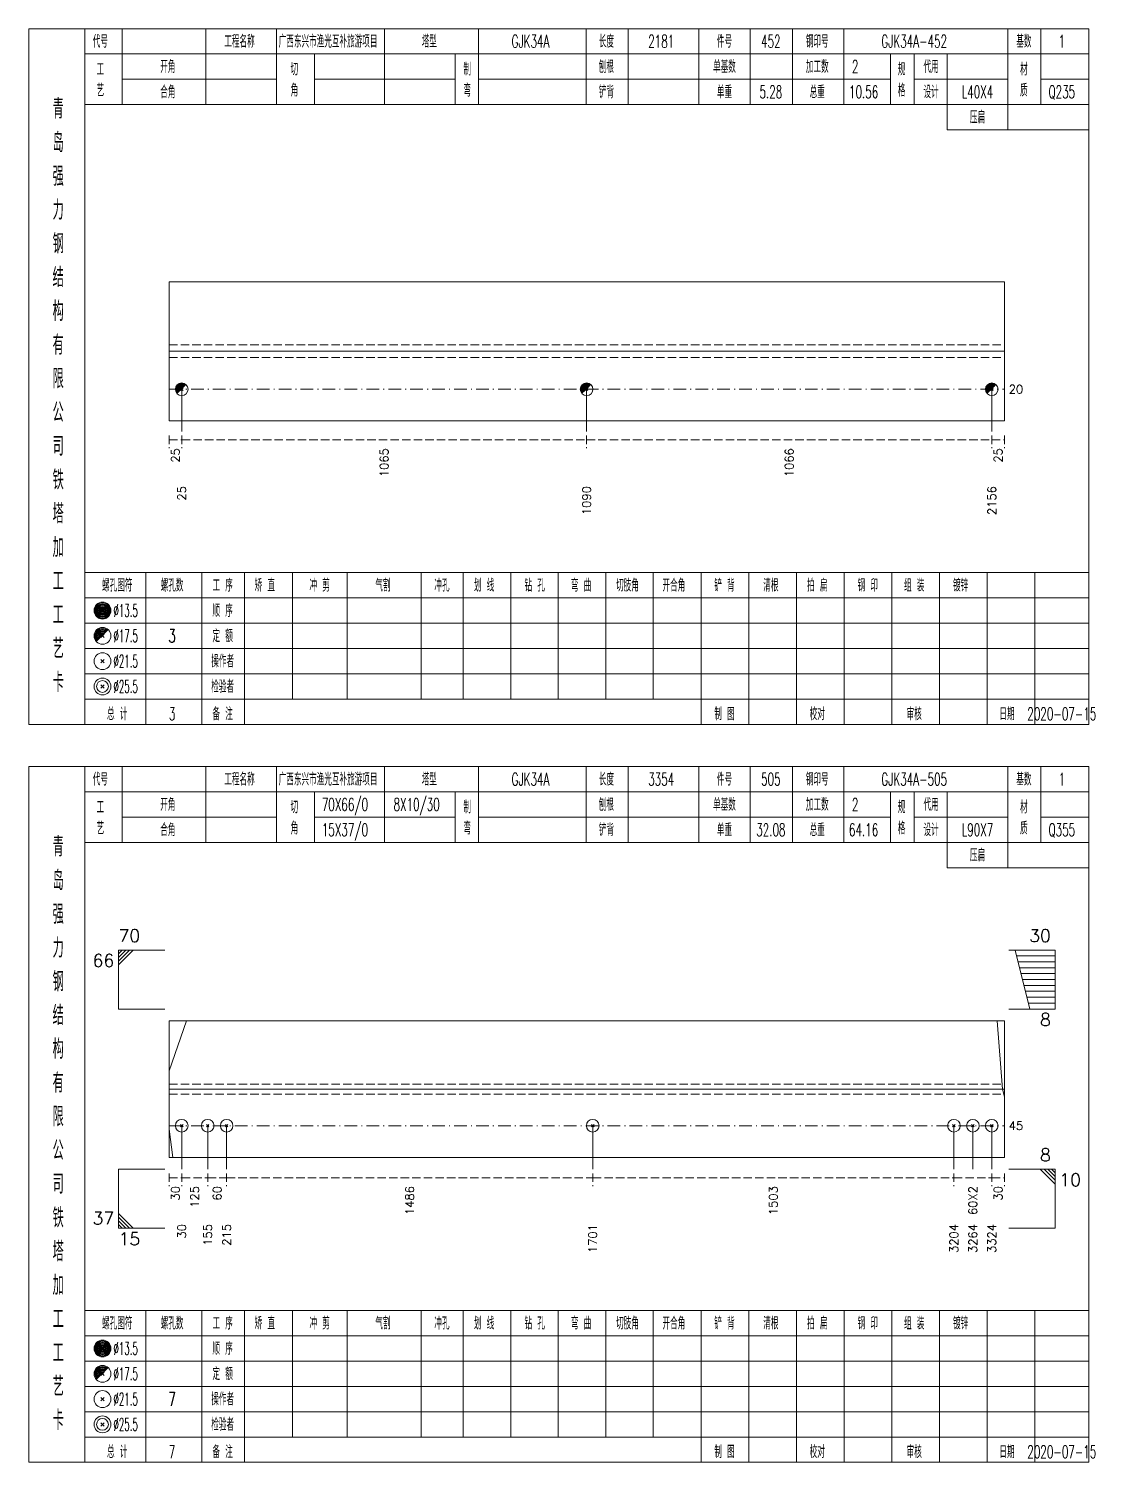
# Model space of a CAD drawing. Extents: x 0 to 2606, y -377 to 6479.
# Drawn here: x 261.4 to 514.3, y 4375 to 4715 of the extents above; entities that cross this region are included whole.
import ezdxf
from ezdxf.enums import TextEntityAlignment as Align

# ---------------------------------------------------------------- set-up
doc = ezdxf.new("R2010")
doc.units = 0
doc.header["$MEASUREMENT"] = 0
doc.linetypes.add('一点画线', pattern=[5.2, 3, -1, 0.2, -1])
doc.linetypes.add('虚线', pattern=[2.75, 2, -0.75])
doc.layers.get('0').update_dxf_attribs({"linetype": 'CONTINUOUS', "lineweight": 25})
doc.layers.add('1', color=7, linetype='CONTINUOUS', lineweight=25)
doc.layers.add('4', color=7, linetype='CONTINUOUS', lineweight=25)
doc.styles.get("Standard").update_dxf_attribs({"font": 'simplex.shx', "width": 0.7, "height": 3, "bigfont": 'gbhzfs.shx'})

msp = doc.modelspace()

# ---------------------------------------------------------------- linework, layer by layer
at = {"color": 7, "linetype": 'Continuous', "lineweight": 18}
for p, q in [((294.7, 4655), (294.7, 4622)), ((294.7, 4655), (492.8, 4655)), ((492.8, 4655), (492.8, 4622)), ((294.7, 4638.5), (492.8, 4638.5)), ((294.7, 4479.67), (294.7, 4447.33)), ((294.7, 4479.67), (492.8, 4479.67)), ((492.8, 4479.67), (492.8, 4447.33)), ((294.7, 4463.5), (492.8, 4463.5))]:
    msp.add_line(p, q, dxfattribs=at)
at = {"color": 1, "linetype": '虚线', "lineweight": 18}
for p, q in [((294.7, 4640), (492.8, 4640)), ((294.7, 4637), (492.8, 4637)), ((294.7, 4464.67), (492.8, 4464.67)), ((294.7, 4462.33), (492.8, 4462.33))]:
    msp.add_line(p, q, dxfattribs=at)
at = {"color": 3, "linetype": '一点画线', "lineweight": 13}
for p, q in [((294.7, 4629.5), (492.8, 4629.5)), ((294.7, 4454.83), (492.8, 4454.83))]:
    msp.add_line(p, q, dxfattribs=at)
at = {"color": 7, "linetype": 'Continuous', "lineweight": 13}
for p, q in [((297.7, 4629.5), (297.7, 4619.5)), ((393.7, 4629.5), (393.7, 4619.5)), ((489.8, 4629.5), (489.8, 4619.5)), ((282.7, 4496.5), (293.7, 4496.5)), ((282.7, 4482.5), (282.7, 4496.5)), ((283.57, 4496.5), (282.7, 4495.62)), ((284.45, 4496.5), (282.7, 4494.75)), ((285.32, 4496.5), (282.7, 4493.88)), ((286.2, 4496.5), (282.7, 4493)), ((504.8, 4496.5), (493.8, 4496.5)), ((498.8, 4482.5), (495.3, 4496.5)), ((504.8, 4495.1), (495.65, 4495.1)), ((504.8, 4482.5), (504.8, 4496.5)), ((504.8, 4493.7), (496, 4493.7)), ((504.8, 4492.3), (496.35, 4492.3)), ((504.8, 4490.9), (496.7, 4490.9)), ((504.8, 4489.5), (497.05, 4489.5)), ((504.8, 4488.1), (497.4, 4488.1)), ((504.8, 4486.7), (497.75, 4486.7)), ((504.8, 4485.3), (498.1, 4485.3)), ((282.7, 4482.5), (293.7, 4482.5)), ((504.8, 4482.5), (493.8, 4482.5)), ((504.8, 4483.9), (498.45, 4483.9)), ((294.7, 4467.81), (298.83, 4479.67)), ((492.33, 4463.5), (491.03, 4479.67)), ((492.8, 4461.7), (492.33, 4463.5)), ((297.7, 4454.83), (297.7, 4444.5)), ((303.85, 4454.83), (303.85, 4444.5)), ((308.35, 4454.83), (308.35, 4444.5)), ((395.17, 4454.83), (395.17, 4444.5)), ((480.8, 4454.83), (480.8, 4444.5)), ((485.3, 4454.83), (485.3, 4444.5)), ((489.8, 4454.83), (489.8, 4444.5)), ((294.7, 4453.98), (295.59, 4447.33)), ((282.7, 4444.5), (293.7, 4444.5)), ((282.7, 4444.5), (282.7, 4430.5)), ((504.8, 4444.5), (493.8, 4444.5)), ((501.3, 4444.5), (504.8, 4441)), ((502.18, 4444.5), (504.8, 4441.88)), ((503.05, 4444.5), (504.8, 4442.75)), ((503.93, 4444.5), (504.8, 4443.62)), ((504.8, 4444.5), (504.8, 4430.5)), ((286.2, 4430.5), (282.7, 4434)), ((285.32, 4430.5), (282.7, 4433.12)), ((284.45, 4430.5), (282.7, 4432.25)), ((283.57, 4430.5), (282.7, 4431.38)), ((282.7, 4430.5), (293.7, 4430.5)), ((504.8, 4430.5), (493.8, 4430.5))]:
    msp.add_line(p, q, dxfattribs=at)
at = {"color": 8, "linetype": '虚线', "lineweight": 9}
for p, q in [((294.7, 4618.5), (294.7, 4615.5)), ((294.7, 4617.5), (297.7, 4617.5)), ((297.7, 4618.5), (297.7, 4615.5)), ((297.7, 4618.5), (297.7, 4615.5)), ((297.7, 4617.5), (393.7, 4617.5)), ((393.7, 4618.5), (393.7, 4615.5)), ((393.7, 4618.5), (393.7, 4615.5)), ((393.7, 4617.5), (489.8, 4617.5)), ((489.8, 4618.5), (489.8, 4615.5)), ((489.8, 4618.5), (489.8, 4615.5)), ((489.8, 4617.5), (492.8, 4617.5)), ((492.8, 4618.5), (492.8, 4615.5)), ((294.7, 4443.5), (294.7, 4440.5)), ((294.7, 4442.5), (297.7, 4442.5)), ((297.7, 4443.5), (297.7, 4440.5)), ((297.7, 4443.5), (297.7, 4440.5)), ((297.7, 4442.5), (303.85, 4442.5)), ((303.85, 4443.5), (303.85, 4440.5)), ((303.85, 4443.5), (303.85, 4440.5)), ((303.85, 4442.5), (308.35, 4442.5)), ((308.35, 4443.5), (308.35, 4440.5)), ((308.35, 4443.5), (308.35, 4440.5)), ((308.35, 4442.5), (395.17, 4442.5)), ((395.17, 4443.5), (395.17, 4440.5)), ((395.17, 4443.5), (395.17, 4440.5)), ((395.17, 4442.5), (480.8, 4442.5)), ((480.8, 4443.5), (480.8, 4440.5)), ((480.8, 4443.5), (480.8, 4440.5)), ((480.8, 4442.5), (489.8, 4442.5)), ((489.8, 4443.5), (489.8, 4440.5)), ((489.8, 4443.5), (489.8, 4440.5)), ((489.8, 4442.5), (492.8, 4442.5)), ((492.8, 4443.5), (492.8, 4440.5))]:
    msp.add_line(p, q, dxfattribs=at)
at = {"layer": '1', "color": 7, "linetype": 'Continuous', "lineweight": 0}
for p, q in [((297.4, 4629.2), (298, 4629.8)), ((297.4, 4629.8), (298, 4629.2)), ((393.4, 4629.2), (394, 4629.8)), ((393.4, 4629.8), (394, 4629.2)), ((489.5, 4629.2), (490.1, 4629.8)), ((489.5, 4629.8), (490.1, 4629.2))]:
    msp.add_line(p, q, dxfattribs=at)
at = {"layer": '1', "color": 7, "linetype": 'Continuous', "lineweight": 18}
for p, q in [((294.7, 4622), (492.8, 4622)), ((294.7, 4447.33), (492.8, 4447.33))]:
    msp.add_line(p, q, dxfattribs=at)
at = {"layer": '1', "color": 7, "linetype": 'Continuous', "lineweight": 13}
for p, q in [((297.4, 4454.53), (298, 4455.13)), ((298, 4454.53), (297.4, 4455.13)), ((303.55, 4454.53), (304.15, 4455.13)), ((304.15, 4454.53), (303.55, 4455.13)), ((308.05, 4454.53), (308.65, 4455.13)), ((308.65, 4454.53), (308.05, 4455.13)), ((394.87, 4454.53), (395.47, 4455.13)), ((395.47, 4454.53), (394.87, 4455.13)), ((480.5, 4454.53), (481.1, 4455.13)), ((481.1, 4454.53), (480.5, 4455.13)), ((485, 4454.53), (485.6, 4455.13)), ((485.6, 4454.53), (485, 4455.13)), ((489.5, 4454.53), (490.1, 4455.13)), ((490.1, 4454.53), (489.5, 4455.13))]:
    msp.add_line(p, q, dxfattribs=at)
for centre in [(297.7, 4629.5), (393.7, 4629.5), (489.8, 4629.5), (297.7, 4454.83), (303.85, 4454.83), (308.35, 4454.83), (395.17, 4454.83), (480.8, 4454.83), (485.3, 4454.83), (489.8, 4454.83)]:
    msp.add_circle(centre, 1.5, dxfattribs=at)
for centre, radius in [((297.7, 4629.5), 1.35), ((393.7, 4629.5), 1.35), ((489.8, 4629.5), 1.35), ((297.7, 4629.5), 1.2), ((297.7, 4629.5), 1.05), ((297.7, 4629.5), 0.9), ((297.7, 4629.5), 0.75), ((297.7, 4629.5), 0.6), ((297.7, 4629.5), 0.45), ((297.7, 4629.5), 0.3), ((297.7, 4629.5), 0.15), ((393.7, 4629.5), 1.2), ((393.7, 4629.5), 1.05), ((393.7, 4629.5), 0.9), ((393.7, 4629.5), 0.75), ((393.7, 4629.5), 0.6), ((393.7, 4629.5), 0.45), ((393.7, 4629.5), 0.3), ((393.7, 4629.5), 0.15), ((489.8, 4629.5), 1.2), ((489.8, 4629.5), 1.05), ((489.8, 4629.5), 0.9), ((489.8, 4629.5), 0.75), ((489.8, 4629.5), 0.6), ((489.8, 4629.5), 0.45), ((489.8, 4629.5), 0.3), ((489.8, 4629.5), 0.15)]:
    msp.add_arc(centre, radius, 45, 225, dxfattribs=at)
at = {"layer": '4', "color": 1, "linetype": 'Continuous', "lineweight": 18}
for p, q in [((274.7, 4550), (274.7, 4715)), ((283.6, 4697), (283.6, 4715)), ((303.4, 4697), (303.4, 4715)), ((320.2, 4697), (320.2, 4715)), ((345.8, 4697), (345.8, 4715)), ((368.1, 4697), (368.1, 4715)), ((393.6, 4697), (393.6, 4715)), ((403.6, 4697), (403.6, 4715)), ((420.3, 4697), (420.3, 4715)), ((432.5, 4697), (432.5, 4715)), ((442.5, 4697), (442.5, 4715)), ((454.7, 4697), (454.7, 4715)), ((493.6, 4691), (493.6, 4715)), ((501.4, 4697), (501.4, 4715)), ((274.7, 4709), (512.8, 4709)), ((329.2, 4697), (329.2, 4709)), ((362.5, 4697), (362.5, 4709)), ((465.8, 4697), (465.8, 4709)), ((471.4, 4697), (471.4, 4709)), ((479.2, 4691), (479.2, 4709)), ((283.6, 4703), (320.2, 4703)), ((329.2, 4703), (362.5, 4703)), ((368.1, 4703), (465.8, 4703)), ((471.4, 4703), (493.6, 4703)), ((501.4, 4703), (512.8, 4703)), ((274.7, 4697), (512.8, 4697)), ((479.2, 4691), (512.8, 4691)), ((274.7, 4586), (512.8, 4586)), ((289.2, 4550), (289.2, 4586)), ((302.5, 4550), (302.5, 4586)), ((312.6, 4550), (312.6, 4586)), ((324, 4556), (324, 4586)), ((336.9, 4556), (336.9, 4586)), ((354.5, 4556), (354.5, 4586)), ((364.4, 4556), (364.4, 4586)), ((375.7, 4556), (375.7, 4586)), ((387, 4556), (387, 4586)), ((398.3, 4556), (398.3, 4586)), ((409.5, 4556), (409.5, 4586)), ((420.9, 4556), (420.9, 4586)), ((432.2, 4556), (432.2, 4586)), ((443.5, 4556), (443.5, 4586)), ((454.8, 4556), (454.8, 4586)), ((466.1, 4556), (466.1, 4586)), ((477.4, 4556), (477.4, 4586)), ((488.7, 4556), (488.7, 4586)), ((500, 4556), (500, 4586)), ((274.7, 4580), (512.8, 4580)), ((274.7, 4574), (512.8, 4574)), ((274.7, 4568), (512.8, 4568)), ((274.7, 4562), (512.8, 4562)), ((274.7, 4556), (512.8, 4556)), ((420.9, 4550), (420.9, 4556)), ((432.2, 4550), (432.2, 4556)), ((443.5, 4550), (443.5, 4556)), ((454.8, 4550), (454.8, 4556)), ((466.1, 4550), (466.1, 4556)), ((477.4, 4550), (477.4, 4556)), ((488.7, 4550), (488.7, 4556)), ((500, 4550), (500, 4556)), ((274.7, 4375), (274.7, 4540)), ((283.6, 4522), (283.6, 4540)), ((303.4, 4522), (303.4, 4540)), ((320.2, 4522), (320.2, 4540)), ((345.8, 4522), (345.8, 4540)), ((368.1, 4522), (368.1, 4540)), ((393.6, 4522), (393.6, 4540)), ((403.6, 4522), (403.6, 4540)), ((420.3, 4522), (420.3, 4540)), ((432.5, 4522), (432.5, 4540)), ((442.5, 4522), (442.5, 4540)), ((454.7, 4522), (454.7, 4540)), ((493.6, 4516), (493.6, 4540)), ((501.4, 4522), (501.4, 4540)), ((274.7, 4534), (512.8, 4534)), ((329.2, 4522), (329.2, 4534)), ((362.5, 4522), (362.5, 4534)), ((465.8, 4522), (465.8, 4534)), ((471.4, 4522), (471.4, 4534)), ((479.2, 4516), (479.2, 4534)), ((283.6, 4528), (320.2, 4528)), ((329.2, 4528), (362.5, 4528)), ((368.1, 4528), (465.8, 4528)), ((471.4, 4528), (493.6, 4528)), ((501.4, 4528), (512.8, 4528)), ((274.7, 4522), (512.8, 4522)), ((479.2, 4516), (512.8, 4516)), ((274.7, 4411), (512.8, 4411)), ((289.2, 4375), (289.2, 4411)), ((302.5, 4375), (302.5, 4411)), ((312.6, 4375), (312.6, 4411)), ((324, 4381), (324, 4411)), ((336.9, 4381), (336.9, 4411)), ((354.5, 4381), (354.5, 4411)), ((364.4, 4381), (364.4, 4411)), ((375.7, 4381), (375.7, 4411)), ((387, 4381), (387, 4411)), ((398.3, 4381), (398.3, 4411)), ((409.5, 4381), (409.5, 4411)), ((420.9, 4381), (420.9, 4411)), ((432.2, 4381), (432.2, 4411)), ((443.5, 4381), (443.5, 4411)), ((454.8, 4381), (454.8, 4411)), ((466.1, 4381), (466.1, 4411)), ((477.4, 4381), (477.4, 4411)), ((488.7, 4381), (488.7, 4411)), ((500, 4381), (500, 4411)), ((274.7, 4405), (512.8, 4405)), ((274.7, 4399), (512.8, 4399)), ((274.7, 4393), (512.8, 4393)), ((274.7, 4387), (512.8, 4387)), ((274.7, 4381), (512.8, 4381)), ((420.9, 4375), (420.9, 4381)), ((432.2, 4375), (432.2, 4381)), ((443.5, 4375), (443.5, 4381)), ((454.8, 4375), (454.8, 4381)), ((466.1, 4375), (466.1, 4381)), ((477.4, 4375), (477.4, 4381)), ((488.7, 4375), (488.7, 4381)), ((500, 4375), (500, 4381))]:
    msp.add_line(p, q, dxfattribs=at)
at = {"layer": '4', "color": 7, "linetype": 'Continuous', "lineweight": 13}
for p, q in [((278.7, 4576.8), (279.1, 4577.2)), ((279.1, 4576.8), (278.7, 4577.2)), ((278.5, 4564.6), (279.3, 4565.4)), ((279.3, 4564.6), (278.5, 4565.4)), ((278.5, 4558.6), (279.3, 4559.4)), ((279.3, 4558.6), (278.5, 4559.4)), ((278.7, 4401.8), (279.1, 4402.2)), ((279.1, 4401.8), (278.7, 4402.2)), ((278.5, 4389.6), (279.3, 4390.4)), ((279.3, 4389.6), (278.5, 4390.4)), ((278.5, 4383.6), (279.3, 4384.4)), ((279.3, 4383.6), (278.5, 4384.4))]:
    msp.add_line(p, q, dxfattribs=at)
at = {"layer": '4', "color": 7, "linetype": 'Continuous', "lineweight": 0}
for p, q in [((278.5, 4570.6), (279.3, 4571.4)), ((278.5, 4571.4), (279.3, 4570.6)), ((278.5, 4395.6), (279.3, 4396.4)), ((278.5, 4396.4), (279.3, 4395.6))]:
    msp.add_line(p, q, dxfattribs=at)
at = {"layer": '4', "color": 1, "linetype": 'Continuous', "lineweight": 18}
for points in [[(261.4, 4715), (261.4, 4550), (512.8, 4550), (512.8, 4715)], [(261.4, 4540), (261.4, 4375), (512.8, 4375), (512.8, 4540)]]:
    msp.add_lwpolyline(points, close=True, dxfattribs=at)
at = {"layer": '4', "color": 7, "linetype": 'Continuous', "lineweight": 13}
for centre, radius in [((278.9, 4577), 2), ((278.9, 4577), 1.8), ((278.9, 4577), 1.6), ((278.9, 4577), 1.4), ((278.9, 4577), 1.2), ((278.9, 4577), 1), ((278.9, 4577), 0.8), ((278.9, 4577), 0.6), ((278.9, 4577), 0.4), ((278.9, 4577), 0.2), ((278.9, 4571), 2), ((278.9, 4565), 2), ((278.9, 4559), 2), ((278.9, 4559), 1.4), ((278.9, 4402), 2), ((278.9, 4402), 1.8), ((278.9, 4402), 1.6), ((278.9, 4402), 1.4), ((278.9, 4402), 1.2), ((278.9, 4402), 1), ((278.9, 4402), 0.8), ((278.9, 4402), 0.6), ((278.9, 4402), 0.4), ((278.9, 4402), 0.2), ((278.9, 4396), 2), ((278.9, 4390), 2), ((278.9, 4384), 2), ((278.9, 4384), 1.4)]:
    msp.add_circle(centre, radius, dxfattribs=at)
for centre, radius in [((278.9, 4571), 1.8), ((278.9, 4571), 1.6), ((278.9, 4571), 1.4), ((278.9, 4571), 1.2), ((278.9, 4571), 1), ((278.9, 4571), 0.8), ((278.9, 4571), 0.6), ((278.9, 4571), 0.4), ((278.9, 4571), 0.2), ((278.9, 4396), 1.8), ((278.9, 4396), 1.6), ((278.9, 4396), 1.4), ((278.9, 4396), 1.2), ((278.9, 4396), 1), ((278.9, 4396), 0.8), ((278.9, 4396), 0.6), ((278.9, 4396), 0.4), ((278.9, 4396), 0.2)]:
    msp.add_arc(centre, radius, 45, 225, dxfattribs=at)

# ---------------------------------------------------------------- texts
at = {"color": 7, "linetype": 'Continuous', "lineweight": 13}
for s, p in [('20', (493.8, 4629.5)), ('45', (493.8, 4454.83))]:
    msp.add_text(s, height=2, dxfattribs=at).set_placement(p, align=Align.MIDDLE_LEFT)
at = {"color": 8, "linetype": 'Continuous', "lineweight": 9}
for s, p in [('25', (296.2, 4615.5)), ('1065', (345.7, 4615.5)), ('1066', (441.75, 4615.5)), ('25', (491.3, 4615.5)), ('30', (296.2, 4440.5)), ('125', (300.78, 4440.5)), ('60', (306.1, 4440.5)), ('1486', (351.76, 4440.5)), ('1503', (437.98, 4440.5)), ('60X2', (485.3, 4440.5)), ('30', (491.3, 4440.5))]:
    msp.add_text(s, height=2, rotation=90, dxfattribs=at).set_placement(p, align=Align.MIDDLE_RIGHT)
at = {"color": 7, "linetype": 'Continuous', "lineweight": 13}
msp.add_text('70', height=3, dxfattribs=at).set_placement((282.7, 4497.5), align=Align.BOTTOM_LEFT)
for s, p in [('30', (503.8, 4497.5)), ('8', (503.8, 4445.5)), ('37', (281.7, 4430.5))]:
    msp.add_text(s, height=3, dxfattribs=at).set_placement(p, align=Align.BOTTOM_RIGHT)
for s, p in [('66', (281.7, 4495.5)), ('8', (503.8, 4481.5))]:
    msp.add_text(s, height=3, dxfattribs=at).set_placement(p, align=Align.TOP_RIGHT)
for s, p in [('10', (505.8, 4443.5)), ('15', (282.7, 4429.5))]:
    msp.add_text(s, height=3, dxfattribs=at).set_placement(p, align=Align.TOP_LEFT)
at = {"layer": '1', "color": 7, "linetype": 'Continuous', "lineweight": 13}
for s, p in [('25', (297.7, 4606.5)), ('1090', (393.7, 4606.5)), ('2156', (489.8, 4606.5)), ('30', (297.7, 4431.5)), ('155', (303.85, 4431.5)), ('215', (308.35, 4431.5)), ('1701', (395.17, 4431.5)), ('3204', (480.8, 4431.5)), ('3264', (485.3, 4431.5)), ('3324', (489.8, 4431.5))]:
    msp.add_text(s, height=2, rotation=90, dxfattribs=at).set_placement(p, align=Align.MIDDLE_RIGHT)
at = {"layer": '4', "color": 1, "linetype": 'Continuous', "lineweight": 13}
for s, height, width, p in [('代号', 3, 0.6, (278.4, 4712)), ('工程名称', 3, 0.6, (311.4, 4712)), ('广西东兴市渔光互补旅游项目', 3, 0.6, (332.4, 4712)), ('塔型', 3, 0.6, (356.4, 4712)), ('GJK34A', 3, 0.6, (380.4, 4712)), ('长度', 3, 0.6, (398.4, 4712)), ('2181', 3, 0.6, (411.4, 4712)), ('件号', 3, 0.6, (426.4, 4712)), ('452', 3, 0.6, (437.4, 4712)), ('钢印号', 3, 0.6, (448.4, 4712)), ('GJK34A-452', 3, 0.6, (471.4, 4712)), ('基数', 3, 0.6, (497.4, 4712)), ('1', 3, 0.6, (506.4, 4712)), ('工', 3, 0.6, (278.4, 4705.4)), ('开角', 3, 0.6, (294.4, 4706)), ('切', 3, 0.6, (324.4, 4705.4)), ('制', 3, 0.6, (365.4, 4705.4)), ('刨根', 3, 0.6, (398.4, 4706)), ('单基数', 3, 0.6, (426.4, 4706)), ('加工数', 3, 0.6, (448.4, 4706)), ('2', 3, 0.6, (457.4, 4706)), ('规', 3, 0.6, (468.4, 4705.4)), ('代用', 3, 0.6, (475.4, 4706)), ('材', 3, 0.6, (497.4, 4705.4)), ('艺', 3, 0.6, (278.4, 4700.4)), ('角', 3, 0.6, (324.4, 4700.4)), ('弯', 3, 0.6, (365.4, 4700.4)), ('格', 3, 0.6, (468.4, 4700.4)), ('合角', 3, 0.6, (294.4, 4700)), ('铲背', 3, 0.6, (398.4, 4700)), ('单重', 3, 0.6, (426.4, 4700)), ('5.28', 3, 0.6, (437.4, 4700)), ('总重', 3, 0.6, (448.4, 4700)), ('10.56', 3, 0.6, (459.4, 4700)), ('设计', 3, 0.6, (475.4, 4700)), ('L40X4', 3, 0.6, (486.4, 4700)), ('质', 3, 0.6, (497.4, 4700.4)), ('Q235', 3, 0.6, (506.4, 4700)), ('青', 4.6, 0.8, (268.4, 4696)), ('压扁', 3, 0.6, (486.4, 4694)), ('岛', 4.6, 0.8, (268.4, 4688)), ('强', 4.6, 0.8, (268.4, 4680)), ('力', 4.6, 0.8, (268.4, 4672)), ('钢', 4.6, 0.8, (268.4, 4664)), ('结', 4.6, 0.8, (268.4, 4656)), ('构', 4.6, 0.8, (268.4, 4648)), ('有', 4.6, 0.8, (268.4, 4640)), ('限', 4.6, 0.8, (268.4, 4632)), ('公', 4.6, 0.8, (268.4, 4624)), ('司', 4.6, 0.8, (268.4, 4616)), ('铁', 4.6, 0.8, (268.4, 4608)), ('塔', 4.6, 0.8, (268.4, 4600)), ('加', 4.6, 0.8, (268.4, 4592)), ('工', 4.6, 0.8, (268.4, 4584)), ('螺孔图符', 3, 0.6, (282.4, 4583)), ('螺孔数', 3, 0.6, (295.4, 4583)), ('工 序', 3, 0.6, (307.4, 4583)), ('矫 直', 3, 0.6, (317.4, 4583)), ('冲 剪', 3, 0.6, (330.4, 4583)), ('气割', 3, 0.6, (345.4, 4583)), ('冲孔', 3, 0.6, (359.4, 4583)), ('划 线', 3, 0.6, (369.4, 4583)), ('钻 孔', 3, 0.6, (381.4, 4583)), ('弯 曲', 3, 0.6, (392.4, 4583)), ('切肢角', 3, 0.6, (403.4, 4583)), ('开合角', 3, 0.6, (414.4, 4583)), ('铲 背', 3, 0.6, (426.4, 4583)), ('清根', 3, 0.6, (437.4, 4583)), ('拍 扁', 3, 0.6, (448.4, 4583)), ('钢 印', 3, 0.6, (460.4, 4583)), ('组 装', 3, 0.6, (471.4, 4583)), ('镀锌', 3, 0.6, (482.4, 4583)), ('工', 4.6, 0.8, (268.4, 4576)), ('%%C13.5', 3, 0.5, (284.4, 4577)), ('顺 序', 3, 0.6, (307.4, 4577)), ('艺', 4.6, 0.8, (268.4, 4568)), ('%%C17.5', 3, 0.5, (284.4, 4571)), ('3', 3.2, 0.6, (295.4, 4571)), ('定 额', 3, 0.6, (307.4, 4571)), ('%%C21.5', 3, 0.5, (284.4, 4565)), ('操作者', 3, 0.6, (307.4, 4565)), ('卡', 4.6, 0.8, (268.4, 4560)), ('%%C25.5', 3, 0.5, (284.4, 4559)), ('检验者', 3, 0.6, (307.4, 4559)), ('总 计', 3, 0.6, (282.4, 4552.5)), ('3', 3, 0.6, (295.4, 4552.5)), ('备 注', 3, 0.6, (307.4, 4552.5)), ('制 图', 3, 0.6, (426.4, 4552.5)), ('校对', 3, 0.6, (448.4, 4552.5)), ('审核', 3, 0.6, (471.4, 4552.5)), ('日期', 3, 0.6, (493.4, 4552.5)), ('2020-07-15', 3, 0.6, (506.4, 4552.5)), ('代号', 3, 0.6, (278.4, 4537)), ('工程名称', 3, 0.6, (311.4, 4537)), ('广西东兴市渔光互补旅游项目', 3, 0.6, (332.4, 4537)), ('塔型', 3, 0.6, (356.4, 4537)), ('GJK34A', 3, 0.6, (380.4, 4537)), ('长度', 3, 0.6, (398.4, 4537)), ('3354', 3, 0.6, (411.4, 4537)), ('件号', 3, 0.6, (426.4, 4537)), ('505', 3, 0.6, (437.4, 4537)), ('钢印号', 3, 0.6, (448.4, 4537)), ('GJK34A-505', 3, 0.6, (471.4, 4537)), ('基数', 3, 0.6, (497.4, 4537)), ('1', 3, 0.6, (506.4, 4537)), ('开角', 3, 0.6, (294.4, 4531)), ('70X66/0', 3, 0.6, (336.4, 4531)), ('8X10/30', 3, 0.6, (353.4, 4531)), ('刨根', 3, 0.6, (398.4, 4531)), ('单基数', 3, 0.6, (426.4, 4531)), ('加工数', 3, 0.6, (448.4, 4531)), ('2', 3, 0.6, (457.4, 4531)), ('代用', 3, 0.6, (475.4, 4531)), ('材', 3, 0.6, (497.4, 4530.4)), ('工', 3, 0.6, (278.4, 4530.4)), ('切', 3, 0.6, (324.4, 4530.4)), ('制', 3, 0.6, (365.4, 4530.4)), ('规', 3, 0.6, (468.4, 4530.4)), ('艺', 3, 0.6, (278.4, 4525.4)), ('合角', 3, 0.6, (294.4, 4525)), ('角', 3, 0.6, (324.4, 4525.4)), ('15X37/0', 3, 0.6, (336.4, 4525)), ('弯', 3, 0.6, (365.4, 4525.4)), ('铲背', 3, 0.6, (398.4, 4525)), ('单重', 3, 0.6, (426.4, 4525)), ('32.08', 3, 0.6, (437.4, 4525)), ('总重', 3, 0.6, (448.4, 4525)), ('64.16', 3, 0.6, (459.4, 4525)), ('格', 3, 0.6, (468.4, 4525.4)), ('设计', 3, 0.6, (475.4, 4525)), ('L90X7', 3, 0.6, (486.4, 4525)), ('质', 3, 0.6, (497.4, 4525.4)), ('Q355', 3, 0.6, (506.4, 4525)), ('青', 4.6, 0.8, (268.4, 4521)), ('压扁', 3, 0.6, (486.4, 4519)), ('岛', 4.6, 0.8, (268.4, 4513)), ('强', 4.6, 0.8, (268.4, 4505)), ('力', 4.6, 0.8, (268.4, 4497)), ('钢', 4.6, 0.8, (268.4, 4489)), ('结', 4.6, 0.8, (268.4, 4481)), ('构', 4.6, 0.8, (268.4, 4473)), ('有', 4.6, 0.8, (268.4, 4465)), ('限', 4.6, 0.8, (268.4, 4457)), ('公', 4.6, 0.8, (268.4, 4449)), ('司', 4.6, 0.8, (268.4, 4441)), ('铁', 4.6, 0.8, (268.4, 4433)), ('塔', 4.6, 0.8, (268.4, 4425)), ('加', 4.6, 0.8, (268.4, 4417)), ('工', 4.6, 0.8, (268.4, 4409)), ('螺孔图符', 3, 0.6, (282.4, 4408)), ('螺孔数', 3, 0.6, (295.4, 4408)), ('工 序', 3, 0.6, (307.4, 4408)), ('矫 直', 3, 0.6, (317.4, 4408)), ('冲 剪', 3, 0.6, (330.4, 4408)), ('气割', 3, 0.6, (345.4, 4408)), ('冲孔', 3, 0.6, (359.4, 4408)), ('划 线', 3, 0.6, (369.4, 4408)), ('钻 孔', 3, 0.6, (381.4, 4408)), ('弯 曲', 3, 0.6, (392.4, 4408)), ('切肢角', 3, 0.6, (403.4, 4408)), ('开合角', 3, 0.6, (414.4, 4408)), ('铲 背', 3, 0.6, (426.4, 4408)), ('清根', 3, 0.6, (437.4, 4408)), ('拍 扁', 3, 0.6, (448.4, 4408)), ('钢 印', 3, 0.6, (460.4, 4408)), ('组 装', 3, 0.6, (471.4, 4408)), ('镀锌', 3, 0.6, (482.4, 4408)), ('工', 4.6, 0.8, (268.4, 4401)), ('%%C13.5', 3, 0.5, (284.4, 4402)), ('顺 序', 3, 0.6, (307.4, 4402)), ('%%C17.5', 3, 0.5, (284.4, 4396)), ('定 额', 3, 0.6, (307.4, 4396)), ('艺', 4.6, 0.8, (268.4, 4393)), ('%%C21.5', 3, 0.5, (284.4, 4390)), ('7', 3.2, 0.6, (295.4, 4390)), ('操作者', 3, 0.6, (307.4, 4390)), ('卡', 4.6, 0.8, (268.4, 4385)), ('%%C25.5', 3, 0.5, (284.4, 4384)), ('检验者', 3, 0.6, (307.4, 4384)), ('总 计', 3, 0.6, (282.4, 4377.5)), ('备 注', 3, 0.6, (307.4, 4377.5)), ('制 图', 3, 0.6, (426.4, 4377.5)), ('校对', 3, 0.6, (448.4, 4377.5)), ('审核', 3, 0.6, (471.4, 4377.5)), ('日期', 3, 0.6, (493.4, 4377.5)), ('7', 3, 0.6, (295.4, 4377.5)), ('2020-07-15', 3, 0.6, (506.4, 4377.5))]:
    msp.add_text(s, height=height, dxfattribs=dict(at, width=width)).set_placement(p, align=Align.MIDDLE_CENTER)

doc.saveas('drawing.dxf')
